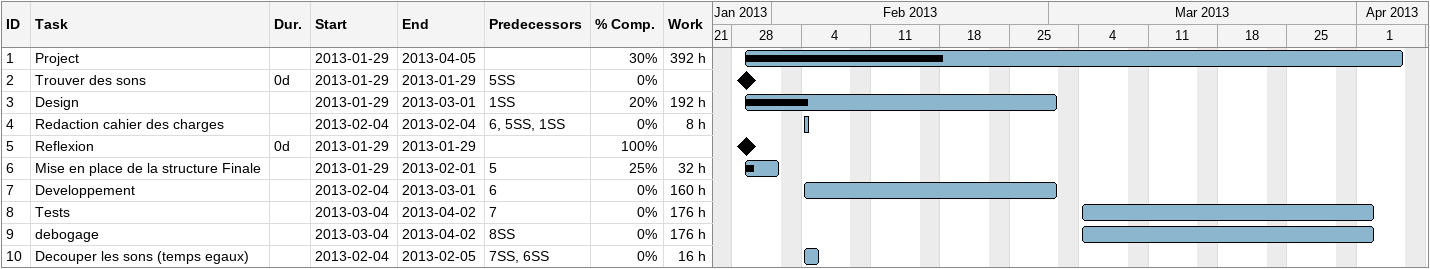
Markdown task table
| ID | Task | Duration | Start | Finish | Predecessors | % complete | Work (h) |
|---|---|---|---|---|---|---|---|
| 1 | Project |  | 2013-01-29 | 2013-04-05 |  | 30 | 392 |
| 2 | Trouver des sons | 0d | 2013-01-29 | 2013-01-29 | 5SS | 0 |  |
| 3 | Design |  | 2013-01-29 | 2013-03-01 | 1SS | 20 | 192 |
| 4 | Redaction cahier des charges |  | 2013-02-04 | 2013-02-04 | 6, 5SS, 1SS | 0 | 8 |
| 5 | Reflexion | 0d | 2013-01-29 | 2013-01-29 |  | 100 |  |
| 6 | Mise en place de la structure Finale |  | 2013-01-29 | 2013-02-01 | 5 | 25 | 32 |
| 7 | Developpement |  | 2013-02-04 | 2013-03-01 | 6 | 0 | 160 |
| 8 | Tests |  | 2013-03-04 | 2013-04-02 | 7 | 0 | 176 |
| 9 | debogage |  | 2013-03-04 | 2013-04-02 | 8SS | 0 | 176 |
| 10 | Decouper les sons (temps egaux) |  | 2013-02-04 | 2013-02-05 | 7SS, 6SS | 0 | 16 |
